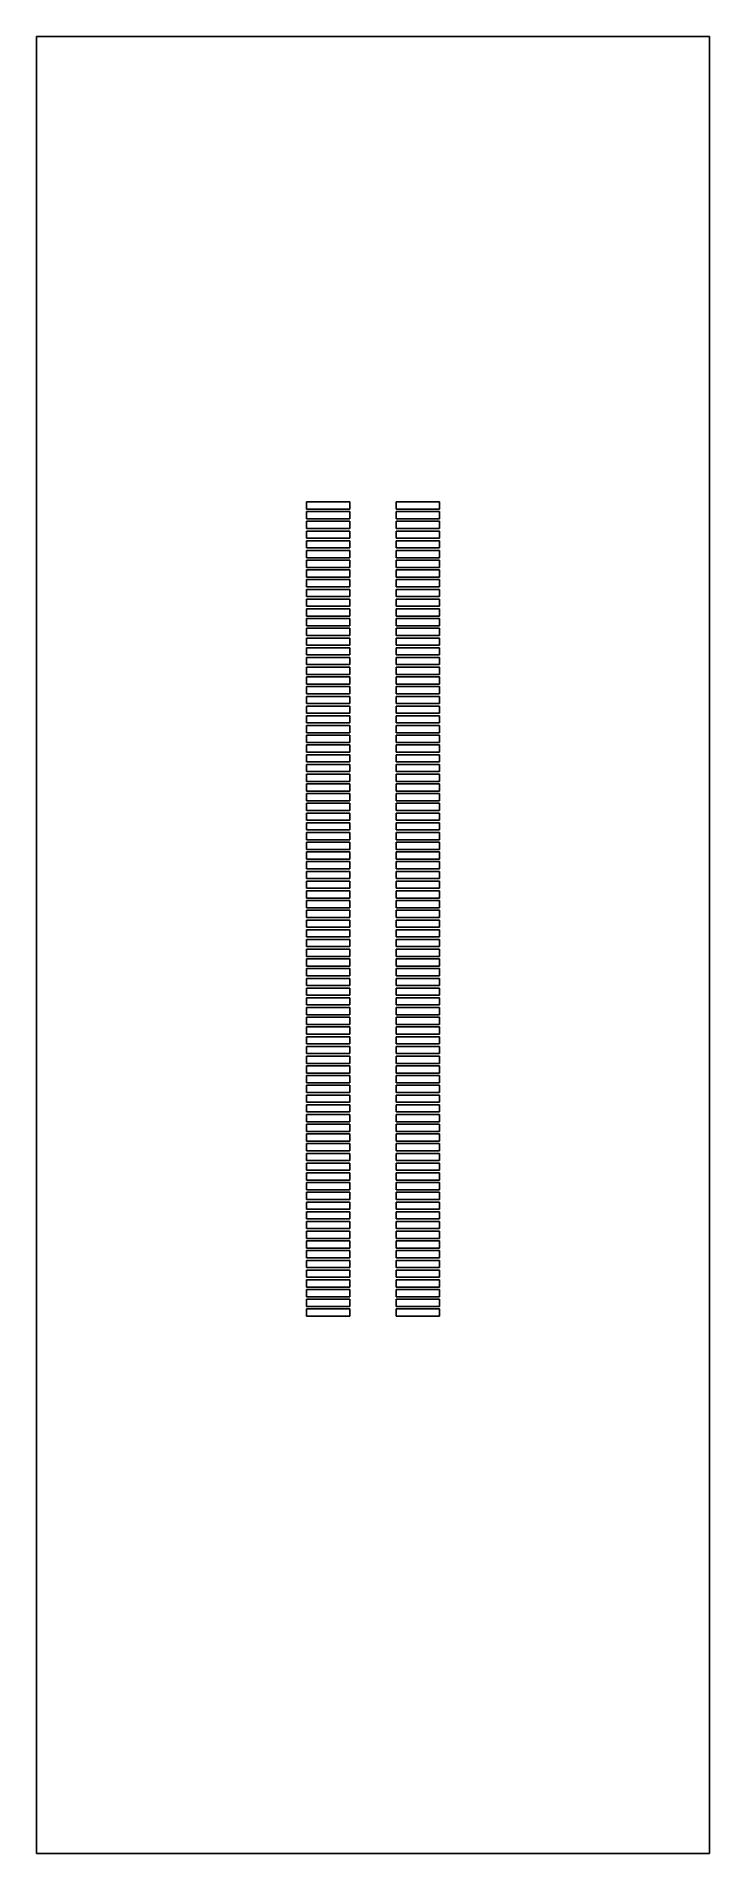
# Model space of a CAD drawing. Header units: millimetres. Extents: x -17.3 to 17.3, y -69.5 to 23.9.
import ezdxf

# ---------------------------------------------------------------- set-up
doc = ezdxf.new("R2010")
doc.units = ezdxf.units.MM

msp = doc.modelspace()

# ---------------------------------------------------------------- linework, layer by layer
at = {"color": 7, "linetype": 'Continuous', "lineweight": 25}
for p, q in [((-17.305, 23.936), (-17.305, -69.506)), ((17.305, 23.936), (-17.305, 23.936)), ((17.305, -69.506), (17.305, 23.936)), ((-3.41, 0), (-3.41, -0.37)), ((-1.19, 0), (-3.41, 0)), ((-1.19, -0.37), (-1.19, 0)), ((1.19, 0), (1.19, -0.37)), ((3.41, 0), (1.19, 0)), ((3.41, -0.37), (3.41, 0)), ((-3.41, -0.37), (-1.19, -0.37)), ((-3.41, -0.5), (-3.41, -0.87)), ((-1.19, -0.5), (-3.41, -0.5)), ((-3.41, -0.87), (-1.19, -0.87)), ((-1.19, -0.87), (-1.19, -0.5)), ((1.19, -0.37), (3.41, -0.37)), ((1.19, -0.5), (1.19, -0.87)), ((3.41, -0.5), (1.19, -0.5)), ((1.19, -0.87), (3.41, -0.87)), ((3.41, -0.87), (3.41, -0.5)), ((-3.41, -1), (-3.41, -1.37)), ((-1.19, -1), (-3.41, -1)), ((-3.41, -1.37), (-1.19, -1.37)), ((-3.41, -1.5), (-3.41, -1.87)), ((-1.19, -1.5), (-3.41, -1.5)), ((-1.19, -1.37), (-1.19, -1)), ((-1.19, -1.87), (-1.19, -1.5)), ((1.19, -1), (1.19, -1.37)), ((3.41, -1), (1.19, -1)), ((1.19, -1.37), (3.41, -1.37)), ((1.19, -1.5), (1.19, -1.87)), ((3.41, -1.5), (1.19, -1.5)), ((3.41, -1.37), (3.41, -1)), ((3.41, -1.87), (3.41, -1.5)), ((-3.41, -1.87), (-1.19, -1.87)), ((-3.41, -2), (-3.41, -2.37)), ((-1.19, -2), (-3.41, -2)), ((-3.41, -2.37), (-1.19, -2.37)), ((-3.41, -2.5), (-3.41, -2.87)), ((-1.19, -2.5), (-3.41, -2.5)), ((-1.19, -2.37), (-1.19, -2)), ((-1.19, -2.87), (-1.19, -2.5)), ((1.19, -1.87), (3.41, -1.87)), ((1.19, -2), (1.19, -2.37)), ((3.41, -2), (1.19, -2)), ((1.19, -2.37), (3.41, -2.37)), ((1.19, -2.5), (1.19, -2.87)), ((3.41, -2.5), (1.19, -2.5)), ((3.41, -2.37), (3.41, -2)), ((3.41, -2.87), (3.41, -2.5)), ((-3.41, -2.87), (-1.19, -2.87)), ((-3.41, -3), (-3.41, -3.37)), ((-1.19, -3), (-3.41, -3)), ((-3.41, -3.37), (-1.19, -3.37)), ((-3.41, -3.5), (-3.41, -3.87)), ((-1.19, -3.5), (-3.41, -3.5)), ((-1.19, -3.37), (-1.19, -3)), ((-1.19, -3.87), (-1.19, -3.5)), ((1.19, -2.87), (3.41, -2.87)), ((1.19, -3), (1.19, -3.37)), ((3.41, -3), (1.19, -3)), ((1.19, -3.37), (3.41, -3.37)), ((1.19, -3.5), (1.19, -3.87)), ((3.41, -3.5), (1.19, -3.5)), ((3.41, -3.37), (3.41, -3)), ((3.41, -3.87), (3.41, -3.5)), ((-3.41, -3.87), (-1.19, -3.87)), ((-3.41, -4), (-3.41, -4.37)), ((-1.19, -4), (-3.41, -4)), ((-3.41, -4.37), (-1.19, -4.37)), ((-3.41, -4.5), (-3.41, -4.87)), ((-1.19, -4.5), (-3.41, -4.5)), ((-1.19, -4.37), (-1.19, -4)), ((-1.19, -4.87), (-1.19, -4.5)), ((1.19, -3.87), (3.41, -3.87)), ((1.19, -4), (1.19, -4.37)), ((3.41, -4), (1.19, -4)), ((1.19, -4.37), (3.41, -4.37)), ((1.19, -4.5), (1.19, -4.87)), ((3.41, -4.5), (1.19, -4.5)), ((3.41, -4.37), (3.41, -4)), ((3.41, -4.87), (3.41, -4.5)), ((-3.41, -4.87), (-1.19, -4.87)), ((-3.41, -5), (-3.41, -5.37)), ((-1.19, -5), (-3.41, -5)), ((-3.41, -5.37), (-1.19, -5.37)), ((-3.41, -5.5), (-3.41, -5.87)), ((-1.19, -5.5), (-3.41, -5.5)), ((-1.19, -5.37), (-1.19, -5)), ((-1.19, -5.87), (-1.19, -5.5)), ((1.19, -4.87), (3.41, -4.87)), ((1.19, -5), (1.19, -5.37)), ((3.41, -5), (1.19, -5)), ((1.19, -5.37), (3.41, -5.37)), ((1.19, -5.5), (1.19, -5.87)), ((3.41, -5.5), (1.19, -5.5)), ((3.41, -5.37), (3.41, -5)), ((3.41, -5.87), (3.41, -5.5)), ((-3.41, -5.87), (-1.19, -5.87)), ((-3.41, -6), (-3.41, -6.37)), ((-1.19, -6), (-3.41, -6)), ((-3.41, -6.37), (-1.19, -6.37)), ((-3.41, -6.5), (-3.41, -6.87)), ((-1.19, -6.5), (-3.41, -6.5)), ((-1.19, -6.37), (-1.19, -6)), ((-1.19, -6.87), (-1.19, -6.5)), ((1.19, -5.87), (3.41, -5.87)), ((1.19, -6), (1.19, -6.37)), ((3.41, -6), (1.19, -6)), ((1.19, -6.37), (3.41, -6.37)), ((1.19, -6.5), (1.19, -6.87)), ((3.41, -6.5), (1.19, -6.5)), ((3.41, -6.37), (3.41, -6)), ((3.41, -6.87), (3.41, -6.5)), ((-3.41, -6.87), (-1.19, -6.87)), ((-3.41, -7), (-3.41, -7.37)), ((-1.19, -7), (-3.41, -7)), ((-3.41, -7.37), (-1.19, -7.37)), ((-1.19, -7.37), (-1.19, -7)), ((1.19, -6.87), (3.41, -6.87)), ((1.19, -7), (1.19, -7.37)), ((3.41, -7), (1.19, -7)), ((1.19, -7.37), (3.41, -7.37)), ((3.41, -7.37), (3.41, -7)), ((-3.41, -7.5), (-3.41, -7.87)), ((-1.19, -7.5), (-3.41, -7.5)), ((-3.41, -7.87), (-1.19, -7.87)), ((-3.41, -8), (-3.41, -8.37)), ((-1.19, -8), (-3.41, -8)), ((-3.41, -8.37), (-1.19, -8.37)), ((-1.19, -7.87), (-1.19, -7.5)), ((-1.19, -8.37), (-1.19, -8)), ((1.19, -7.5), (1.19, -7.87)), ((3.41, -7.5), (1.19, -7.5)), ((1.19, -7.87), (3.41, -7.87)), ((1.19, -8), (1.19, -8.37)), ((3.41, -8), (1.19, -8)), ((1.19, -8.37), (3.41, -8.37)), ((3.41, -7.87), (3.41, -7.5)), ((3.41, -8.37), (3.41, -8)), ((-3.41, -8.5), (-3.41, -8.87)), ((-1.19, -8.5), (-3.41, -8.5)), ((-3.41, -8.87), (-1.19, -8.87)), ((-3.41, -9), (-3.41, -9.37)), ((-1.19, -9), (-3.41, -9)), ((-1.19, -8.87), (-1.19, -8.5)), ((-1.19, -9.37), (-1.19, -9)), ((1.19, -8.5), (1.19, -8.87)), ((3.41, -8.5), (1.19, -8.5)), ((1.19, -8.87), (3.41, -8.87)), ((1.19, -9), (1.19, -9.37)), ((3.41, -9), (1.19, -9)), ((3.41, -8.87), (3.41, -8.5)), ((3.41, -9.37), (3.41, -9)), ((-3.41, -9.37), (-1.19, -9.37)), ((-3.41, -9.5), (-3.41, -9.87)), ((-1.19, -9.5), (-3.41, -9.5)), ((-3.41, -9.87), (-1.19, -9.87)), ((-3.41, -10), (-3.41, -10.37)), ((-1.19, -10), (-3.41, -10)), ((-1.19, -9.87), (-1.19, -9.5)), ((-1.19, -10.37), (-1.19, -10)), ((1.19, -9.37), (3.41, -9.37)), ((1.19, -9.5), (1.19, -9.87)), ((3.41, -9.5), (1.19, -9.5)), ((1.19, -9.87), (3.41, -9.87)), ((1.19, -10), (1.19, -10.37)), ((3.41, -10), (1.19, -10)), ((3.41, -9.87), (3.41, -9.5)), ((3.41, -10.37), (3.41, -10)), ((-3.41, -10.37), (-1.19, -10.37)), ((-3.41, -10.5), (-3.41, -10.87)), ((-1.19, -10.5), (-3.41, -10.5)), ((-3.41, -10.87), (-1.19, -10.87)), ((-3.41, -11), (-3.41, -11.37)), ((-1.19, -11), (-3.41, -11)), ((-1.19, -10.87), (-1.19, -10.5)), ((-1.19, -11.37), (-1.19, -11)), ((1.19, -10.37), (3.41, -10.37)), ((1.19, -10.5), (1.19, -10.87)), ((3.41, -10.5), (1.19, -10.5)), ((1.19, -10.87), (3.41, -10.87)), ((1.19, -11), (1.19, -11.37)), ((3.41, -11), (1.19, -11)), ((3.41, -10.87), (3.41, -10.5)), ((3.41, -11.37), (3.41, -11)), ((-3.41, -11.37), (-1.19, -11.37)), ((-3.41, -11.5), (-3.41, -11.87)), ((-1.19, -11.5), (-3.41, -11.5)), ((-3.41, -11.87), (-1.19, -11.87)), ((-3.41, -12), (-3.41, -12.37)), ((-1.19, -12), (-3.41, -12)), ((-1.19, -11.87), (-1.19, -11.5)), ((-1.19, -12.37), (-1.19, -12)), ((1.19, -11.37), (3.41, -11.37)), ((1.19, -11.5), (1.19, -11.87)), ((3.41, -11.5), (1.19, -11.5)), ((1.19, -11.87), (3.41, -11.87)), ((1.19, -12), (1.19, -12.37)), ((3.41, -12), (1.19, -12)), ((3.41, -11.87), (3.41, -11.5)), ((3.41, -12.37), (3.41, -12)), ((-3.41, -12.37), (-1.19, -12.37)), ((-3.41, -12.5), (-3.41, -12.87)), ((-1.19, -12.5), (-3.41, -12.5)), ((-3.41, -12.87), (-1.19, -12.87)), ((-3.41, -13), (-3.41, -13.37)), ((-1.19, -13), (-3.41, -13)), ((-1.19, -12.87), (-1.19, -12.5)), ((-1.19, -13.37), (-1.19, -13)), ((1.19, -12.37), (3.41, -12.37)), ((1.19, -12.5), (1.19, -12.87)), ((3.41, -12.5), (1.19, -12.5)), ((1.19, -12.87), (3.41, -12.87)), ((1.19, -13), (1.19, -13.37)), ((3.41, -13), (1.19, -13)), ((3.41, -12.87), (3.41, -12.5)), ((3.41, -13.37), (3.41, -13)), ((-3.41, -13.37), (-1.19, -13.37)), ((-3.41, -13.5), (-3.41, -13.87)), ((-1.19, -13.5), (-3.41, -13.5)), ((-3.41, -13.87), (-1.19, -13.87)), ((-3.41, -14), (-3.41, -14.37)), ((-1.19, -14), (-3.41, -14)), ((-1.19, -13.87), (-1.19, -13.5)), ((-1.19, -14.37), (-1.19, -14)), ((1.19, -13.37), (3.41, -13.37)), ((1.19, -13.5), (1.19, -13.87)), ((3.41, -13.5), (1.19, -13.5)), ((1.19, -13.87), (3.41, -13.87)), ((1.19, -14), (1.19, -14.37)), ((3.41, -14), (1.19, -14)), ((3.41, -13.87), (3.41, -13.5)), ((3.41, -14.37), (3.41, -14)), ((-3.41, -14.37), (-1.19, -14.37)), ((-3.41, -14.5), (-3.41, -14.87)), ((-1.19, -14.5), (-3.41, -14.5)), ((-3.41, -14.87), (-1.19, -14.87)), ((-1.19, -14.87), (-1.19, -14.5)), ((1.19, -14.37), (3.41, -14.37)), ((1.19, -14.5), (1.19, -14.87)), ((3.41, -14.5), (1.19, -14.5)), ((1.19, -14.87), (3.41, -14.87)), ((3.41, -14.87), (3.41, -14.5)), ((-3.41, -15), (-3.41, -15.37)), ((-1.19, -15), (-3.41, -15)), ((-3.41, -15.37), (-1.19, -15.37)), ((-3.41, -15.5), (-3.41, -15.87)), ((-1.19, -15.5), (-3.41, -15.5)), ((-3.41, -15.87), (-1.19, -15.87)), ((-1.19, -15.37), (-1.19, -15)), ((-1.19, -15.87), (-1.19, -15.5)), ((1.19, -15), (1.19, -15.37)), ((3.41, -15), (1.19, -15)), ((1.19, -15.37), (3.41, -15.37)), ((1.19, -15.5), (1.19, -15.87)), ((3.41, -15.5), (1.19, -15.5)), ((1.19, -15.87), (3.41, -15.87)), ((3.41, -15.37), (3.41, -15)), ((3.41, -15.87), (3.41, -15.5)), ((-3.41, -16), (-3.41, -16.37)), ((-1.19, -16), (-3.41, -16)), ((-3.41, -16.37), (-1.19, -16.37)), ((-3.41, -16.5), (-3.41, -16.87)), ((-1.19, -16.5), (-3.41, -16.5)), ((-1.19, -16.37), (-1.19, -16)), ((-1.19, -16.87), (-1.19, -16.5)), ((1.19, -16), (1.19, -16.37)), ((3.41, -16), (1.19, -16)), ((1.19, -16.37), (3.41, -16.37)), ((1.19, -16.5), (1.19, -16.87)), ((3.41, -16.5), (1.19, -16.5)), ((3.41, -16.37), (3.41, -16)), ((3.41, -16.87), (3.41, -16.5)), ((-3.41, -16.87), (-1.19, -16.87)), ((-3.41, -17), (-3.41, -17.37)), ((-1.19, -17), (-3.41, -17)), ((-3.41, -17.37), (-1.19, -17.37)), ((-3.41, -17.5), (-3.41, -17.87)), ((-1.19, -17.5), (-3.41, -17.5)), ((-1.19, -17.37), (-1.19, -17)), ((-1.19, -17.87), (-1.19, -17.5)), ((1.19, -16.87), (3.41, -16.87)), ((1.19, -17), (1.19, -17.37)), ((3.41, -17), (1.19, -17)), ((1.19, -17.37), (3.41, -17.37)), ((1.19, -17.5), (1.19, -17.87)), ((3.41, -17.5), (1.19, -17.5)), ((3.41, -17.37), (3.41, -17)), ((3.41, -17.87), (3.41, -17.5)), ((-3.41, -17.87), (-1.19, -17.87)), ((-3.41, -18), (-3.41, -18.37)), ((-1.19, -18), (-3.41, -18)), ((-3.41, -18.37), (-1.19, -18.37)), ((-3.41, -18.5), (-3.41, -18.87)), ((-1.19, -18.5), (-3.41, -18.5)), ((-1.19, -18.37), (-1.19, -18)), ((-1.19, -18.87), (-1.19, -18.5)), ((1.19, -17.87), (3.41, -17.87)), ((1.19, -18), (1.19, -18.37)), ((3.41, -18), (1.19, -18)), ((1.19, -18.37), (3.41, -18.37)), ((1.19, -18.5), (1.19, -18.87)), ((3.41, -18.5), (1.19, -18.5)), ((3.41, -18.37), (3.41, -18)), ((3.41, -18.87), (3.41, -18.5)), ((-3.41, -18.87), (-1.19, -18.87)), ((-3.41, -19), (-3.41, -19.37)), ((-1.19, -19), (-3.41, -19)), ((-3.41, -19.37), (-1.19, -19.37)), ((-3.41, -19.5), (-3.41, -19.87)), ((-1.19, -19.5), (-3.41, -19.5)), ((-1.19, -19.37), (-1.19, -19)), ((-1.19, -19.87), (-1.19, -19.5)), ((1.19, -18.87), (3.41, -18.87)), ((1.19, -19), (1.19, -19.37)), ((3.41, -19), (1.19, -19)), ((1.19, -19.37), (3.41, -19.37)), ((1.19, -19.5), (1.19, -19.87)), ((3.41, -19.5), (1.19, -19.5)), ((3.41, -19.37), (3.41, -19)), ((3.41, -19.87), (3.41, -19.5)), ((-3.41, -19.87), (-1.19, -19.87)), ((-3.41, -20), (-3.41, -20.37)), ((-1.19, -20), (-3.41, -20)), ((-3.41, -20.37), (-1.19, -20.37)), ((-3.41, -20.5), (-3.41, -20.87)), ((-1.19, -20.5), (-3.41, -20.5)), ((-1.19, -20.37), (-1.19, -20)), ((-1.19, -20.87), (-1.19, -20.5)), ((1.19, -19.87), (3.41, -19.87)), ((1.19, -20), (1.19, -20.37)), ((3.41, -20), (1.19, -20)), ((1.19, -20.37), (3.41, -20.37)), ((1.19, -20.5), (1.19, -20.87)), ((3.41, -20.5), (1.19, -20.5)), ((3.41, -20.37), (3.41, -20)), ((3.41, -20.87), (3.41, -20.5)), ((-3.41, -20.87), (-1.19, -20.87)), ((-3.41, -21), (-3.41, -21.37)), ((-1.19, -21), (-3.41, -21)), ((-3.41, -21.37), (-1.19, -21.37)), ((-1.19, -21.37), (-1.19, -21)), ((1.19, -20.87), (3.41, -20.87)), ((1.19, -21), (1.19, -21.37)), ((3.41, -21), (1.19, -21)), ((1.19, -21.37), (3.41, -21.37)), ((3.41, -21.37), (3.41, -21)), ((-3.41, -21.5), (-3.41, -21.87)), ((-1.19, -21.5), (-3.41, -21.5)), ((-3.41, -21.87), (-1.19, -21.87)), ((-3.41, -22), (-3.41, -22.37)), ((-1.19, -22), (-3.41, -22)), ((-3.41, -22.37), (-1.19, -22.37)), ((-1.19, -21.87), (-1.19, -21.5)), ((-1.19, -22.37), (-1.19, -22)), ((1.19, -21.5), (1.19, -21.87)), ((3.41, -21.5), (1.19, -21.5)), ((1.19, -21.87), (3.41, -21.87)), ((1.19, -22), (1.19, -22.37)), ((3.41, -22), (1.19, -22)), ((1.19, -22.37), (3.41, -22.37)), ((3.41, -21.87), (3.41, -21.5)), ((3.41, -22.37), (3.41, -22)), ((-3.41, -22.5), (-3.41, -22.87)), ((-1.19, -22.5), (-3.41, -22.5)), ((-3.41, -22.87), (-1.19, -22.87)), ((-3.41, -23), (-3.41, -23.37)), ((-1.19, -23), (-3.41, -23)), ((-1.19, -22.87), (-1.19, -22.5)), ((-1.19, -23.37), (-1.19, -23)), ((1.19, -22.5), (1.19, -22.87)), ((3.41, -22.5), (1.19, -22.5)), ((1.19, -22.87), (3.41, -22.87)), ((1.19, -23), (1.19, -23.37)), ((3.41, -23), (1.19, -23)), ((3.41, -22.87), (3.41, -22.5)), ((3.41, -23.37), (3.41, -23)), ((-3.41, -23.37), (-1.19, -23.37)), ((-3.41, -23.5), (-3.41, -23.87)), ((-1.19, -23.5), (-3.41, -23.5)), ((-3.41, -23.87), (-1.19, -23.87)), ((-3.41, -24), (-3.41, -24.37)), ((-1.19, -24), (-3.41, -24)), ((-1.19, -23.87), (-1.19, -23.5)), ((-1.19, -24.37), (-1.19, -24)), ((1.19, -23.37), (3.41, -23.37)), ((1.19, -23.5), (1.19, -23.87)), ((3.41, -23.5), (1.19, -23.5)), ((1.19, -23.87), (3.41, -23.87)), ((1.19, -24), (1.19, -24.37)), ((3.41, -24), (1.19, -24)), ((3.41, -23.87), (3.41, -23.5)), ((3.41, -24.37), (3.41, -24)), ((-3.41, -24.37), (-1.19, -24.37)), ((-3.41, -24.5), (-3.41, -24.87)), ((-1.19, -24.5), (-3.41, -24.5)), ((-3.41, -24.87), (-1.19, -24.87)), ((-3.41, -25), (-3.41, -25.37)), ((-1.19, -25), (-3.41, -25)), ((-1.19, -24.87), (-1.19, -24.5)), ((-1.19, -25.37), (-1.19, -25)), ((1.19, -24.37), (3.41, -24.37)), ((1.19, -24.5), (1.19, -24.87)), ((3.41, -24.5), (1.19, -24.5)), ((1.19, -24.87), (3.41, -24.87)), ((1.19, -25), (1.19, -25.37)), ((3.41, -25), (1.19, -25)), ((3.41, -24.87), (3.41, -24.5)), ((3.41, -25.37), (3.41, -25)), ((-3.41, -25.37), (-1.19, -25.37)), ((-3.41, -25.5), (-3.41, -25.87)), ((-1.19, -25.5), (-3.41, -25.5)), ((-3.41, -25.87), (-1.19, -25.87)), ((-3.41, -26), (-3.41, -26.37)), ((-1.19, -26), (-3.41, -26)), ((-1.19, -25.87), (-1.19, -25.5)), ((-1.19, -26.37), (-1.19, -26)), ((1.19, -25.37), (3.41, -25.37)), ((1.19, -25.5), (1.19, -25.87)), ((3.41, -25.5), (1.19, -25.5)), ((1.19, -25.87), (3.41, -25.87)), ((1.19, -26), (1.19, -26.37)), ((3.41, -26), (1.19, -26)), ((3.41, -25.87), (3.41, -25.5)), ((3.41, -26.37), (3.41, -26)), ((-3.41, -26.37), (-1.19, -26.37)), ((-3.41, -26.5), (-3.41, -26.87)), ((-1.19, -26.5), (-3.41, -26.5)), ((-3.41, -26.87), (-1.19, -26.87)), ((-3.41, -27), (-3.41, -27.37)), ((-1.19, -27), (-3.41, -27)), ((-1.19, -26.87), (-1.19, -26.5)), ((-1.19, -27.37), (-1.19, -27)), ((1.19, -26.37), (3.41, -26.37)), ((1.19, -26.5), (1.19, -26.87)), ((3.41, -26.5), (1.19, -26.5)), ((1.19, -26.87), (3.41, -26.87)), ((1.19, -27), (1.19, -27.37)), ((3.41, -27), (1.19, -27)), ((3.41, -26.87), (3.41, -26.5)), ((3.41, -27.37), (3.41, -27)), ((-3.41, -27.37), (-1.19, -27.37)), ((-3.41, -27.5), (-3.41, -27.87)), ((-1.19, -27.5), (-3.41, -27.5)), ((-3.41, -27.87), (-1.19, -27.87)), ((-3.41, -28), (-3.41, -28.37)), ((-1.19, -28), (-3.41, -28)), ((-1.19, -27.87), (-1.19, -27.5)), ((-1.19, -28.37), (-1.19, -28)), ((1.19, -27.37), (3.41, -27.37)), ((1.19, -27.5), (1.19, -27.87)), ((3.41, -27.5), (1.19, -27.5)), ((1.19, -27.87), (3.41, -27.87)), ((1.19, -28), (1.19, -28.37)), ((3.41, -28), (1.19, -28)), ((3.41, -27.87), (3.41, -27.5)), ((3.41, -28.37), (3.41, -28)), ((-3.41, -28.37), (-1.19, -28.37)), ((-3.41, -28.5), (-3.41, -28.87)), ((-1.19, -28.5), (-3.41, -28.5)), ((-3.41, -28.87), (-1.19, -28.87)), ((-1.19, -28.87), (-1.19, -28.5)), ((1.19, -28.37), (3.41, -28.37)), ((1.19, -28.5), (1.19, -28.87)), ((3.41, -28.5), (1.19, -28.5)), ((1.19, -28.87), (3.41, -28.87)), ((3.41, -28.87), (3.41, -28.5)), ((-3.41, -29), (-3.41, -29.37)), ((-1.19, -29), (-3.41, -29)), ((-3.41, -29.37), (-1.19, -29.37)), ((-3.41, -29.5), (-3.41, -29.87)), ((-1.19, -29.5), (-3.41, -29.5)), ((-3.41, -29.87), (-1.19, -29.87)), ((-1.19, -29.37), (-1.19, -29)), ((-1.19, -29.87), (-1.19, -29.5)), ((1.19, -29), (1.19, -29.37)), ((3.41, -29), (1.19, -29)), ((1.19, -29.37), (3.41, -29.37)), ((1.19, -29.5), (1.19, -29.87)), ((3.41, -29.5), (1.19, -29.5)), ((1.19, -29.87), (3.41, -29.87)), ((3.41, -29.37), (3.41, -29)), ((3.41, -29.87), (3.41, -29.5)), ((-3.41, -30), (-3.41, -30.37)), ((-1.19, -30), (-3.41, -30)), ((-3.41, -30.37), (-1.19, -30.37)), ((-3.41, -30.5), (-3.41, -30.87)), ((-1.19, -30.5), (-3.41, -30.5)), ((-1.19, -30.37), (-1.19, -30)), ((-1.19, -30.87), (-1.19, -30.5)), ((1.19, -30), (1.19, -30.37)), ((3.41, -30), (1.19, -30)), ((1.19, -30.37), (3.41, -30.37)), ((1.19, -30.5), (1.19, -30.87)), ((3.41, -30.5), (1.19, -30.5)), ((3.41, -30.37), (3.41, -30)), ((3.41, -30.87), (3.41, -30.5)), ((-3.41, -30.87), (-1.19, -30.87)), ((-3.41, -31), (-3.41, -31.37)), ((-1.19, -31), (-3.41, -31)), ((-3.41, -31.37), (-1.19, -31.37)), ((-3.41, -31.5), (-3.41, -31.87)), ((-1.19, -31.5), (-3.41, -31.5)), ((-1.19, -31.37), (-1.19, -31)), ((-1.19, -31.87), (-1.19, -31.5)), ((1.19, -30.87), (3.41, -30.87)), ((1.19, -31), (1.19, -31.37)), ((3.41, -31), (1.19, -31)), ((1.19, -31.37), (3.41, -31.37)), ((1.19, -31.5), (1.19, -31.87)), ((3.41, -31.5), (1.19, -31.5)), ((3.41, -31.37), (3.41, -31)), ((3.41, -31.87), (3.41, -31.5)), ((-3.41, -31.87), (-1.19, -31.87)), ((-3.41, -32), (-3.41, -32.37)), ((-1.19, -32), (-3.41, -32)), ((-3.41, -32.37), (-1.19, -32.37)), ((-3.41, -32.5), (-3.41, -32.87)), ((-1.19, -32.5), (-3.41, -32.5)), ((-1.19, -32.37), (-1.19, -32)), ((-1.19, -32.87), (-1.19, -32.5)), ((1.19, -31.87), (3.41, -31.87)), ((1.19, -32), (1.19, -32.37)), ((3.41, -32), (1.19, -32)), ((1.19, -32.37), (3.41, -32.37)), ((1.19, -32.5), (1.19, -32.87)), ((3.41, -32.5), (1.19, -32.5)), ((3.41, -32.37), (3.41, -32)), ((3.41, -32.87), (3.41, -32.5)), ((-3.41, -32.87), (-1.19, -32.87)), ((-3.41, -33), (-3.41, -33.37)), ((-1.19, -33), (-3.41, -33)), ((-3.41, -33.37), (-1.19, -33.37)), ((-3.41, -33.5), (-3.41, -33.87)), ((-1.19, -33.5), (-3.41, -33.5)), ((-1.19, -33.37), (-1.19, -33)), ((-1.19, -33.87), (-1.19, -33.5)), ((1.19, -32.87), (3.41, -32.87)), ((1.19, -33), (1.19, -33.37)), ((3.41, -33), (1.19, -33)), ((1.19, -33.37), (3.41, -33.37)), ((1.19, -33.5), (1.19, -33.87)), ((3.41, -33.5), (1.19, -33.5)), ((3.41, -33.37), (3.41, -33)), ((3.41, -33.87), (3.41, -33.5)), ((-3.41, -33.87), (-1.19, -33.87)), ((-3.41, -34), (-3.41, -34.37)), ((-1.19, -34), (-3.41, -34)), ((-3.41, -34.37), (-1.19, -34.37)), ((-3.41, -34.5), (-3.41, -34.87)), ((-1.19, -34.5), (-3.41, -34.5)), ((-1.19, -34.37), (-1.19, -34)), ((-1.19, -34.87), (-1.19, -34.5)), ((1.19, -33.87), (3.41, -33.87)), ((1.19, -34), (1.19, -34.37)), ((3.41, -34), (1.19, -34)), ((1.19, -34.37), (3.41, -34.37)), ((1.19, -34.5), (1.19, -34.87)), ((3.41, -34.5), (1.19, -34.5)), ((3.41, -34.37), (3.41, -34)), ((3.41, -34.87), (3.41, -34.5)), ((-3.41, -34.87), (-1.19, -34.87)), ((-3.41, -35), (-3.41, -35.37)), ((-1.19, -35), (-3.41, -35)), ((-3.41, -35.37), (-1.19, -35.37)), ((-3.41, -35.5), (-3.41, -35.87)), ((-1.19, -35.5), (-3.41, -35.5)), ((-1.19, -35.37), (-1.19, -35)), ((-1.19, -35.87), (-1.19, -35.5)), ((1.19, -34.87), (3.41, -34.87)), ((1.19, -35), (1.19, -35.37)), ((3.41, -35), (1.19, -35)), ((1.19, -35.37), (3.41, -35.37)), ((1.19, -35.5), (1.19, -35.87)), ((3.41, -35.5), (1.19, -35.5)), ((3.41, -35.37), (3.41, -35)), ((3.41, -35.87), (3.41, -35.5)), ((-3.41, -35.87), (-1.19, -35.87)), ((-3.41, -36), (-3.41, -36.37)), ((-1.19, -36), (-3.41, -36)), ((-3.41, -36.37), (-1.19, -36.37)), ((-1.19, -36.37), (-1.19, -36)), ((1.19, -35.87), (3.41, -35.87)), ((1.19, -36), (1.19, -36.37)), ((3.41, -36), (1.19, -36)), ((1.19, -36.37), (3.41, -36.37)), ((3.41, -36.37), (3.41, -36)), ((-3.41, -36.5), (-3.41, -36.87)), ((-1.19, -36.5), (-3.41, -36.5)), ((-3.41, -36.87), (-1.19, -36.87)), ((-3.41, -37), (-3.41, -37.37)), ((-1.19, -37), (-3.41, -37)), ((-3.41, -37.37), (-1.19, -37.37)), ((-1.19, -36.87), (-1.19, -36.5)), ((-1.19, -37.37), (-1.19, -37)), ((1.19, -36.5), (1.19, -36.87)), ((3.41, -36.5), (1.19, -36.5)), ((1.19, -36.87), (3.41, -36.87)), ((1.19, -37), (1.19, -37.37)), ((3.41, -37), (1.19, -37)), ((1.19, -37.37), (3.41, -37.37)), ((3.41, -36.87), (3.41, -36.5)), ((3.41, -37.37), (3.41, -37)), ((-3.41, -37.5), (-3.41, -37.87)), ((-1.19, -37.5), (-3.41, -37.5)), ((-3.41, -37.87), (-1.19, -37.87)), ((-3.41, -38), (-3.41, -38.37)), ((-1.19, -38), (-3.41, -38)), ((-1.19, -37.87), (-1.19, -37.5)), ((-1.19, -38.37), (-1.19, -38)), ((1.19, -37.5), (1.19, -37.87)), ((3.41, -37.5), (1.19, -37.5)), ((1.19, -37.87), (3.41, -37.87)), ((1.19, -38), (1.19, -38.37)), ((3.41, -38), (1.19, -38)), ((3.41, -37.87), (3.41, -37.5)), ((3.41, -38.37), (3.41, -38)), ((-3.41, -38.37), (-1.19, -38.37)), ((-3.41, -38.5), (-3.41, -38.87)), ((-1.19, -38.5), (-3.41, -38.5)), ((-3.41, -38.87), (-1.19, -38.87)), ((-3.41, -39), (-3.41, -39.37)), ((-1.19, -39), (-3.41, -39)), ((-1.19, -38.87), (-1.19, -38.5)), ((-1.19, -39.37), (-1.19, -39)), ((1.19, -38.37), (3.41, -38.37)), ((1.19, -38.5), (1.19, -38.87)), ((3.41, -38.5), (1.19, -38.5)), ((1.19, -38.87), (3.41, -38.87)), ((1.19, -39), (1.19, -39.37)), ((3.41, -39), (1.19, -39)), ((3.41, -38.87), (3.41, -38.5)), ((3.41, -39.37), (3.41, -39)), ((-3.41, -39.37), (-1.19, -39.37)), ((-3.41, -39.5), (-3.41, -39.87)), ((-1.19, -39.5), (-3.41, -39.5)), ((-3.41, -39.87), (-1.19, -39.87)), ((-3.41, -40), (-3.41, -40.37)), ((-1.19, -40), (-3.41, -40)), ((-1.19, -39.87), (-1.19, -39.5)), ((-1.19, -40.37), (-1.19, -40)), ((1.19, -39.37), (3.41, -39.37)), ((1.19, -39.5), (1.19, -39.87)), ((3.41, -39.5), (1.19, -39.5)), ((1.19, -39.87), (3.41, -39.87)), ((1.19, -40), (1.19, -40.37)), ((3.41, -40), (1.19, -40)), ((3.41, -39.87), (3.41, -39.5)), ((3.41, -40.37), (3.41, -40)), ((-3.41, -40.37), (-1.19, -40.37)), ((-3.41, -40.5), (-3.41, -40.87)), ((-1.19, -40.5), (-3.41, -40.5)), ((-3.41, -40.87), (-1.19, -40.87)), ((-3.41, -41), (-3.41, -41.37)), ((-1.19, -41), (-3.41, -41)), ((-1.19, -40.87), (-1.19, -40.5)), ((-1.19, -41.37), (-1.19, -41)), ((1.19, -40.37), (3.41, -40.37)), ((1.19, -40.5), (1.19, -40.87)), ((3.41, -40.5), (1.19, -40.5)), ((1.19, -40.87), (3.41, -40.87)), ((1.19, -41), (1.19, -41.37)), ((3.41, -41), (1.19, -41)), ((3.41, -40.87), (3.41, -40.5)), ((3.41, -41.37), (3.41, -41)), ((-3.41, -41.37), (-1.19, -41.37)), ((-3.41, -41.5), (-3.41, -41.87)), ((-1.19, -41.5), (-3.41, -41.5)), ((-3.41, -41.87), (-1.19, -41.87)), ((-1.19, -41.87), (-1.19, -41.5)), ((1.19, -41.37), (3.41, -41.37)), ((1.19, -41.5), (1.19, -41.87)), ((3.41, -41.5), (1.19, -41.5)), ((1.19, -41.87), (3.41, -41.87)), ((3.41, -41.87), (3.41, -41.5)), ((-17.305, -69.506), (17.305, -69.506))]:
    msp.add_line(p, q, dxfattribs=at)

doc.saveas('drawing.dxf')
